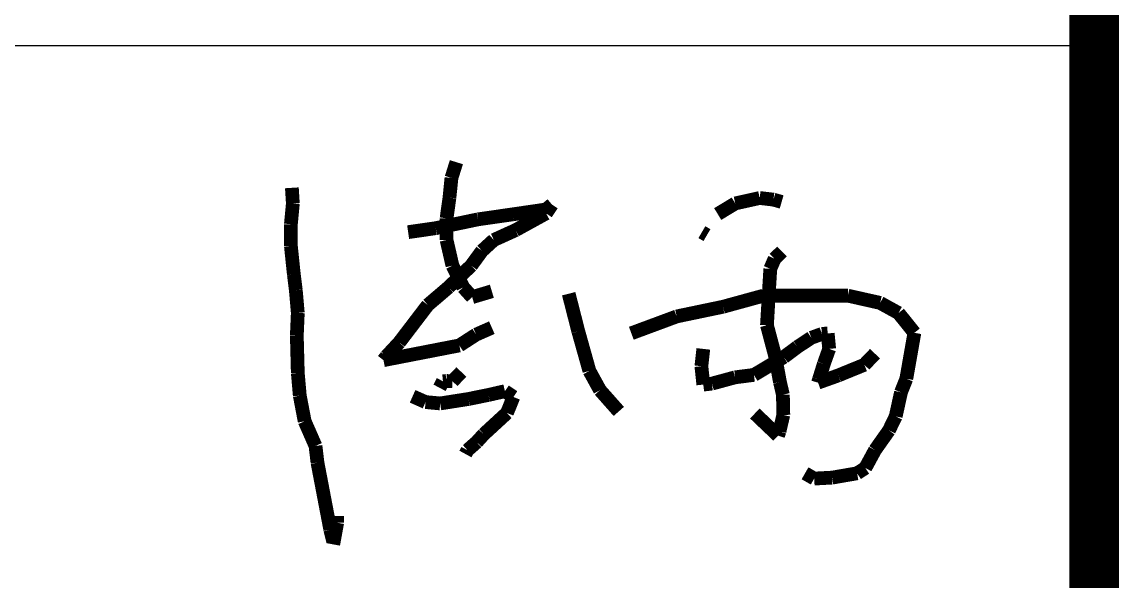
# Model space of a CAD drawing. Extents: x -89996 to 1006241, y -2176 to 440573.
# Drawn here: x 668192 to 670998, y 9881 to 11319 of the extents above; entities that cross this region are included whole.
import ezdxf

# ---------------------------------------------------------------- set-up
doc = ezdxf.new("R2010")
doc.units = 0
doc.header["$LTSCALE"] = 1000
doc.header["$MEASUREMENT"] = 0
doc.layers.add('PUB_TITLE', color=4, linetype='Continuous')
doc.layers.add('填充', color=251, linetype='Continuous')

# ---------------------------------------------------------------- blocks, each defined once
blk = doc.blocks.new('fasdfdf')
at = {"color": 2, "lineweight": 25, "const_width": 25}
for points in [[(2540898.9, 1891182.5), (2540889.9, 1891153.9)], [(2540889.9, 1891153.9), (2540886.3, 1891118)], [(2540599.5, 1891135.9), (2540601.3, 1891107.3)], [(2540601.3, 1891107.3), (2540597.7, 1891069.7)], [(2540886.3, 1891118), (2540881, 1891080.4)], [(2541072.8, 1891105.5), (2541062, 1891089.4)], [(2541062, 1891096.5), (2541072.8, 1891105.5)], [(2541374.4, 1891088.2), (2541406.3, 1891107.5)], [(2541406.3, 1891107.5), (2541450.8, 1891117.4)], [(2541450.8, 1891117.4), (2541475.9, 1891114.4)], [(2541475.9, 1891114.4), (2541490.7, 1891110.2)], [(2540938.3, 1891078.6), (2541001.1, 1891087.6)], [(2541001.1, 1891087.6), (2541062, 1891096.5)], [(2541062, 1891089.4), (2541006.5, 1891058.9)], [(2540597.7, 1891069.7), (2540597.7, 1891030.2)], [(2540811.1, 1891055.3), (2540861.3, 1891062.5)], [(2540861.3, 1891062.5), (2540938.3, 1891078.6)], [(2540881, 1891080.4), (2540881, 1891041)], [(2541006.5, 1891058.9), (2540967, 1891041)], [(2541345.6, 1891055.3), (2541354.8, 1891049.9)], [(2540597.7, 1891030.2), (2540603.1, 1890978.3)], [(2540881, 1891041), (2540891.7, 1890994.4)], [(2540967, 1891041), (2540945.5, 1891021.3)], [(2540945.5, 1891021.3), (2540925.8, 1890994.4)], [(2541478, 1891007), (2541470.1, 1890988.6)], [(2541491.2, 1891020.1), (2541478, 1891007)], [(2540925.8, 1890994.4), (2540884.6, 1890955)], [(2540891.7, 1890994.4), (2540911.4, 1890955)], [(2541470.1, 1890988.6), (2541467.5, 1890945.6)], [(2540603.1, 1890978.3), (2540606.7, 1890949.6)], [(2540606.7, 1890949.6), (2540610.3, 1890908.4)], [(2540884.6, 1890955), (2540846.9, 1890922.8)], [(2540911.4, 1890955), (2540927.6, 1890937.1)], [(2540927.6, 1890937.1), (2540963.4, 1890947.8)], [(2541103.2, 1890943.3), (2541120.7, 1890874.9)], [(2541467.5, 1890945.6), (2541464, 1890886)], [(2541384, 1890919.6), (2541457.7, 1890939.8)], [(2541457.7, 1890939.8), (2541530.5, 1890939.8)], [(2541530.5, 1890939.8), (2541611.2, 1890939.8)], [(2541611.2, 1890939.8), (2541670, 1890926.6)], [(2541670, 1890926.6), (2541703.4, 1890908.2)], [(2540610.3, 1890908.4), (2540608.5, 1890867.2)], [(2540846.9, 1890922.8), (2540794.9, 1890854.7)], [(2541299.7, 1890902), (2541384, 1890919.6)], [(2541703.4, 1890908.2), (2541732.3, 1890872.2)], [(2541217.2, 1890871.4), (2541299.7, 1890902)], [(2541464, 1890886), (2541478.9, 1890829.9)], [(2540608.5, 1890867.2), (2540610.3, 1890799.2)], [(2540904.3, 1890849.3), (2540934.8, 1890869)], [(2540934.8, 1890869), (2540963.4, 1890881.6)], [(2541120.7, 1890874.9), (2541140.9, 1890803)], [(2541544.7, 1890863.2), (2541564, 1890870.2)], [(2541564, 1890870.2), (2541574.6, 1890871.1)], [(2541574.6, 1890871.1), (2541577.2, 1890843)], [(2541732.3, 1890872.2), (2541717.6, 1890788.7)], [(2540766.2, 1890822.5), (2540904.3, 1890849.3)], [(2540794.9, 1890854.7), (2540771.6, 1890829.6)], [(2541494.7, 1890828.1), (2541519.3, 1890846.5)], [(2541519.3, 1890846.5), (2541544.7, 1890863.2)], [(2540771.6, 1890829.6), (2540766.2, 1890822.5)], [(2541348.2, 1890843), (2541344.7, 1890811.5)], [(2541440.3, 1890795.7), (2541494.7, 1890828.1)], [(2541478.9, 1890829.9), (2541487.7, 1890782.5)], [(2541577.2, 1890843), (2541567.5, 1890815.8)], [(2541641.2, 1890814.1), (2541660.6, 1890834.3)], [(2541344.7, 1890811.5), (2541348.2, 1890778.1)], [(2541567.5, 1890815.8), (2541558.8, 1890787.8)], [(2541593.9, 1890794.8), (2541641.2, 1890814.1)], [(2540610.3, 1890799.2), (2540613.9, 1890758)], [(2540880.6, 1890784.7), (2540874.4, 1890784.1)], [(2540891.8, 1890784.1), (2540880.6, 1890784.7)], [(2540907.9, 1890801), (2540891.8, 1890784.1)], [(2541140.9, 1890803), (2541160.2, 1890767.9)], [(2541364, 1890779.9), (2541406.1, 1890791.3)], [(2541406.1, 1890791.3), (2541440.3, 1890795.7)], [(2541557, 1890781.6), (2541593.9, 1890794.8)], [(2541558.8, 1890787.8), (2541557, 1890781.6)], [(2541717.6, 1890788.7), (2541707.9, 1890764.1)], [(2540874.4, 1890784.1), (2540868.2, 1890772.3)], [(2540957.4, 1890759.3), (2540987.2, 1890766.1)], [(2540987.2, 1890766.1), (2541002.7, 1890755.6)], [(2541160.2, 1890767.9), (2541194.4, 1890729.3)], [(2541348.2, 1890778.1), (2541364, 1890779.9)], [(2541487.7, 1890782.5), (2541493, 1890759.7)], [(2540613.9, 1890758), (2540622.8, 1890711.4)], [(2540819.2, 1890756.8), (2540842.8, 1890746.3)], [(2540842.8, 1890746.3), (2540869.4, 1890743.8)], [(2540869.4, 1890743.8), (2540920.9, 1890751.9)], [(2540920.9, 1890751.9), (2540957.4, 1890759.3)], [(2541002.7, 1890755.6), (2540990.9, 1890726.5)], [(2541493, 1890759.7), (2541493.8, 1890722.9)], [(2541707.9, 1890764.1), (2541698.3, 1890720.3)], [(2540990.9, 1890726.5), (2540948.8, 1890687.8)], [(2541484.2, 1890685.2), (2541441.9, 1890725.5)], [(2540622.8, 1890711.4), (2540642.5, 1890666.6)], [(2541493.8, 1890722.9), (2541486.8, 1890693.1)], [(2541698.3, 1890720.3), (2541686, 1890694.8)], [(2540948.8, 1890687.8), (2540935.8, 1890673.5)], [(2541486.8, 1890693.1), (2541484.2, 1890685.2)], [(2541686, 1890694.8), (2541660.6, 1890658.9)], [(2540642.5, 1890666.6), (2540646.1, 1890636.2)], [(2540935.8, 1890673.5), (2540919, 1890658.7)], [(2540919, 1890658.7), (2540915.3, 1890651.9)], [(2541660.6, 1890658.9), (2541643, 1890626.5)], [(2540646.1, 1890636.2), (2540653.3, 1890598.5)], [(2541643, 1890626.5), (2541628.1, 1890616.8)], [(2541550, 1890607.2), (2541533.3, 1890616.8)], [(2541582.5, 1890608.9), (2541550, 1890607.2)], [(2541628.1, 1890616.8), (2541582.5, 1890608.9)], [(2540653.3, 1890598.5), (2540669.4, 1890514.3)], [(2540674.8, 1890487.5), (2540682, 1890526.9)], [(2540682, 1890526.9), (2540682, 1890539.4)]]:
    blk.add_lwpolyline(points, dxfattribs=at)
blk = doc.blocks.new('A$C767023C3')
at = {"color": 2, "lineweight": 25, "const_width": 17.7}
blk.add_lwpolyline([(-1003.8, -35198), (-1000, -35213.2)], dxfattribs=at)
at = {"layer": 'PUB_TITLE'}
blk.add_line((0, -34575.8), (-4949.5, -34575.8), dxfattribs=at)
at = {"layer": 'PUB_TITLE', "const_width": 106.1}
blk.add_lwpolyline([(-4949.5, 0), (0, 0), (0, -40585.9), (-4949.5, -40585.9)], close=True, dxfattribs=at)
at = {"layer": 'PUB_TITLE'}
blk.add_lwpolyline([(-4949.5, -31747.5), (0, -31747.5), (0, -36690.9), (-4949.5, -36690.9)], close=True, dxfattribs=at)
blk.add_lwpolyline([(0, -31747.5), (0, -36690.9), (-4949.5, -36690.9)], dxfattribs=at)
at = {"layer": '填充', "xscale": 0.70707067020202, "yscale": 0.70707067020202, "zscale": 0.70707067020202}
blk.add_blockref('fasdfdf', (-1797436.6, -1371925.2), dxfattribs=at)

msp = doc.modelspace()

# ---------------------------------------------------------------- linework, layer by layer
at = {"layer": 'PUB_TITLE', "const_width": 212.12}
msp.add_lwpolyline([(557142.57, -762.25), (557142.57, 80409.47), (670993.07, 80409.47), (670993.07, -762.25)], close=True, dxfattribs=at)

# ---------------------------------------------------------------- block references
at = {"xscale": 2, "yscale": 2, "zscale": 2}
msp.add_blockref('A$C767023C3', (670993.07, 80409.47), dxfattribs=at)

doc.saveas('drawing.dxf')
